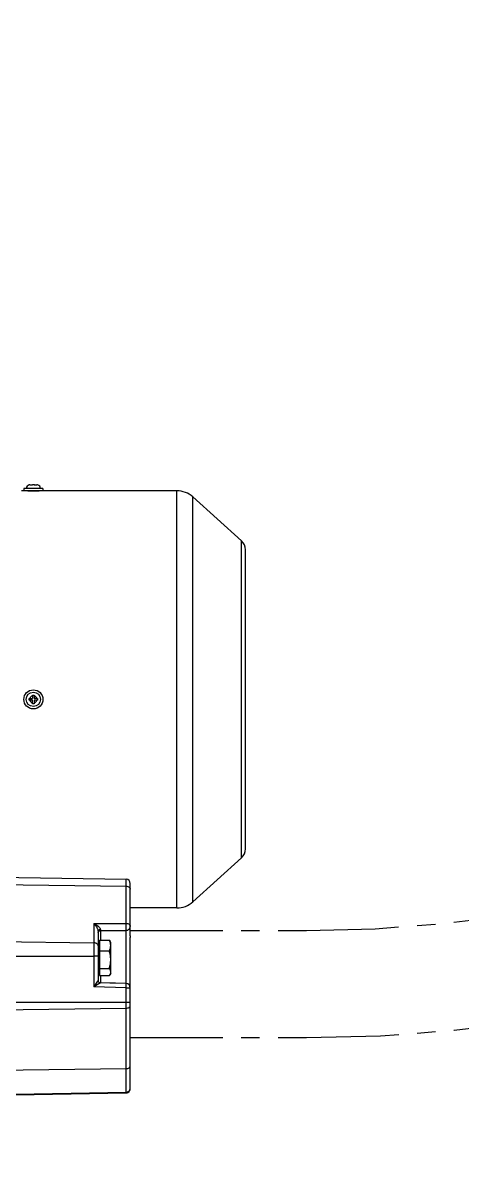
# Model space of a CAD drawing. Header units: millimetres. Extents: x -6 to 705, y -10 to 538.
# Drawn here: x 199.38 to 205.32, y 212.76 to 228.08 of the extents above; entities that cross this region are included whole.
import ezdxf

# ---------------------------------------------------------------- set-up
doc = ezdxf.new("R2010")
doc.units = ezdxf.units.MM
doc.linetypes.add('CENTER', pattern=[2, 1.25, -0.25, 0.25, -0.25])
doc.layers.add('02___PRT_ALL_AXES', color=7, linetype='Continuous')
doc.layers.add('3_ALL_AXES', color=7, linetype='Continuous')

msp = doc.modelspace()

# ---------------------------------------------------------------- linework, layer by layer
at = {"color": 8, "linetype": 'Continuous', "lineweight": -3}
for p, q in [((199.464, 221.823), (199.464, 221.823)), ((199.474, 221.824), (199.507, 221.824)), ((199.507, 221.822), (199.507, 221.824)), ((199.533, 221.824), (199.533, 221.822)), ((199.533, 221.824), (199.567, 221.824)), ((199.577, 221.823), (199.577, 221.823)), ((201.461, 216.098), (201.461, 221.743)), ((202.338, 221.065), (201.677, 221.66)), ((201.677, 216.181), (201.677, 221.66)), ((202.338, 216.776), (202.338, 221.065)), ((202.391, 216.896), (202.391, 220.946)), ((199.464, 218.908), (199.464, 218.934)), ((199.464, 218.934), (199.507, 218.934)), ((199.507, 218.908), (199.464, 218.908)), ((199.507, 218.979), (199.507, 218.934)), ((199.507, 218.979), (199.533, 218.979)), ((199.507, 218.862), (199.507, 218.908)), ((199.533, 218.979), (199.533, 218.934)), ((199.577, 218.934), (199.533, 218.934)), ((199.533, 218.908), (199.533, 218.862)), ((199.577, 218.908), (199.533, 218.908)), ((199.577, 218.934), (199.577, 218.908)), ((199.533, 218.862), (199.507, 218.862)), ((202.338, 216.776), (201.677, 216.181)), ((194.482, 216.596), (200.776, 216.486)), ((194.482, 216.472), (200.776, 216.393)), ((200.776, 215.889), (200.776, 216.486)), ((200.831, 215.719), (200.831, 216.43)), ((200.34, 215.886), (200.776, 215.889)), ((200.34, 215.886), (200.34, 215.032)), ((194.482, 215.701), (200.34, 215.627)), ((200.396, 215.786), (200.396, 215.117)), ((200.427, 215.808), (200.427, 215.792)), ((200.427, 215.792), (200.776, 215.795)), ((200.427, 215.792), (200.427, 215.663)), ((200.776, 215.075), (200.776, 215.795)), ((200.831, 215.719), (200.831, 215.697)), ((200.831, 213.652), (200.831, 215.697)), ((194.461, 215.447), (200.34, 215.446)), ((200.389, 215.107), (200.34, 215.032)), ((200.427, 215.085), (200.34, 215.032)), ((200.396, 215.117), (200.389, 215.107)), ((200.427, 215.182), (200.427, 215.085)), ((200.427, 215.085), (200.427, 215.085)), ((200.556, 215.082), (200.427, 215.085)), ((200.776, 215.075), (200.776, 215.075)), ((200.776, 215.019), (200.34, 215.032)), ((200.776, 213.596), (200.776, 215.019)), ((194.461, 214.822), (200.776, 214.821)), ((194.482, 214.665), (200.776, 214.741)), ((198.277, 213.893), (200.776, 213.923)), ((198.277, 213.562), (200.776, 213.606)), ((198.28, 213.552), (200.776, 213.596))]:
    msp.add_line(p, q, dxfattribs=at)
at = {"color": 8, "linetype": 'CENTER'}
for points in [[(200.831, 215.793), (203.213, 215.793, 0.201165), (216.442, 221.341), (216.5, 221.4, -0.201165), (231.799, 227.815), (248.02, 227.815, -0.303837), (266.425, 215.116, -0.223517)], [(200.831, 214.343), (203.213, 214.343, 0.201165), (217.477, 220.324), (217.535, 220.383, -0.201165), (231.799, 226.364), (247.977, 226.364, -0.289575), (264.982, 215.116)]]:
    msp.add_lwpolyline(points, format="xyb", dxfattribs=at)
at = {"color": 8, "linetype": 'Continuous', "lineweight": -3}
msp.add_lwpolyline([(200.776, 215.075), (200.633, 215.079), (200.556, 215.082)], dxfattribs=at)
at = {"color": 1}
msp.add_circle((211.123, 217.228), 28.822, dxfattribs=at)
at = {"color": 8, "linetype": 'Continuous', "lineweight": -3}
msp.add_circle((199.52, 218.921), 0.0968, dxfattribs=at)
for centre, radius, start, end in [((199.472, 221.775), 0.0484, 99.5941, 180), ((199.473, 221.773), 0.0506, 97.3691, 101.0657), ((199.474, 221.773), 0.0511, 93.6748, 97.3677), ((199.474, 221.772), 0.0517, 89.9964, 93.6731), ((199.52, 221.576), 0.247, 89.9207, 92.9171), ((199.521, 221.576), 0.247, 87.0829, 90.0793), ((199.567, 221.772), 0.0517, 86.3269, 90.0036), ((199.567, 221.773), 0.0511, 82.6323, 86.3252), ((199.567, 221.773), 0.0506, 78.9343, 82.6309), ((199.569, 221.775), 0.0484, 0, 80.4059), ((201.461, 221.421), 0.323, 48, 90), ((202.23, 220.946), 0.161, 0, 48), ((199.52, 218.921), 0.0484, 105.466, 164.534), ((199.52, 218.921), 0.0484, 195.466, 254.534), ((199.52, 218.921), 0.0484, 15.466, 74.534), ((199.52, 218.921), 0.0484, 285.466, 344.534), ((202.23, 216.896), 0.161, 312, 0), ((200.775, 216.43), 0.0564, 0, 89), ((201.461, 216.421), 0.323, 270, 312), ((200.428, 215.117), 0.0323, 180.0008, 268.3519), ((200.775, 215.019), 0.0564, 359.9994, 88.3983), ((200.775, 213.652), 0.0564, 271, 360), ((200.775, 213.662), 0.0564, 270.995, 350.0522), ((200.775, 213.652), 0.0565, 271.0413, 281.2426), ((200.774, 213.653), 0.0572, 281.2219, 284.2532), ((200.775, 213.653), 0.0567, 284.2453, 291.4458), ((200.775, 213.652), 0.0558, 291.4606, 294.9795), ((200.775, 213.652), 0.0563, 294.9929, 302.233), ((200.774, 213.653), 0.0567, 302.2289, 305.3052), ((200.774, 213.653), 0.0569, 305.3849, 325.601), ((200.774, 213.653), 0.0567, 325.6808, 328.7987), ((200.775, 213.652), 0.0563, 328.7947, 335.9773), ((200.775, 213.652), 0.0557, 335.9906, 339.5672), ((200.774, 213.652), 0.0567, 339.5815, 346.6922), ((200.775, 213.662), 0.0564, 350.001, 359.9603), ((200.775, 213.652), 0.0564, 349.7833, 359.9589), ((200.774, 213.653), 0.0571, 346.6844, 349.804)]:
    msp.add_arc(centre, radius, start, end, dxfattribs=at)
for points, knots in [([(200.776, 216.393), (200.783, 216.393), (200.797, 216.39), (200.815, 216.382), (200.828, 216.369), (200.831, 216.357), (200.831, 216.352)], [0, 0, 0, 0, 0.285438, 0.551229, 0.787273, 1, 1, 1, 1]), ([(200.34, 215.886), (200.349, 215.882), (200.368, 215.873), (200.389, 215.858), (200.405, 215.845), (200.416, 215.833), (200.424, 215.821), (200.427, 215.812), (200.427, 215.808)], [0, 0, 0, 0, 0.248824, 0.50663, 0.637515, 0.767568, 0.892009, 1, 1, 1, 1]), ([(200.34, 215.886), (200.346, 215.88), (200.358, 215.865), (200.372, 215.846), (200.382, 215.828), (200.389, 215.814), (200.394, 215.8), (200.396, 215.79), (200.396, 215.786)], [0, 0, 0, 0, 0.22922, 0.479761, 0.612296, 0.748118, 0.882365, 1, 1, 1, 1]), ([(200.776, 215.889), (200.783, 215.889), (200.797, 215.887), (200.815, 215.879), (200.826, 215.867), (200.83, 215.856), (200.831, 215.851), (200.831, 215.848)], [0, 0, 0, 0, 0.284965, 0.550242, 0.78585, 0.894707, 1, 1, 1, 1]), ([(200.776, 215.795), (200.776, 215.797), (200.776, 215.802), (200.776, 215.816), (200.777, 215.837), (200.776, 215.864), (200.776, 215.881), (200.776, 215.889)], [0, 0, 0, 0, 0.067713, 0.168054, 0.438485, 0.741803, 1, 1, 1, 1]), ([(200.776, 215.795), (200.783, 215.795), (200.797, 215.798), (200.816, 215.81), (200.828, 215.827), (200.831, 215.842), (200.831, 215.848)], [0, 0, 0, 0, 0.256619, 0.509287, 0.756596, 1, 1, 1, 1]), ([(200.396, 215.786), (200.396, 215.789), (200.398, 215.795), (200.405, 215.802), (200.415, 215.806), (200.423, 215.808), (200.427, 215.808)], [0, 0, 0, 0, 0.204837, 0.438213, 0.70731, 1, 1, 1, 1]), ([(200.396, 215.767), (200.397, 215.771), (200.4, 215.777), (200.407, 215.785), (200.416, 215.791), (200.424, 215.792), (200.427, 215.792)], [0, 0, 0, 0, 0.245063, 0.493185, 0.745407, 1, 1, 1, 1]), ([(200.396, 215.586), (200.396, 215.591), (200.392, 215.602), (200.379, 215.616), (200.361, 215.624), (200.347, 215.627), (200.34, 215.627)], [0, 0, 0, 0, 0.212727, 0.448771, 0.714562, 1, 1, 1, 1]), ([(200.396, 215.445), (200.396, 215.445), (200.395, 215.445), (200.395, 215.445), (200.395, 215.445), (200.394, 215.446), (200.393, 215.446), (200.391, 215.446), (200.389, 215.446), (200.386, 215.446), (200.383, 215.446), (200.378, 215.446), (200.371, 215.446), (200.361, 215.446), (200.351, 215.446), (200.344, 215.446), (200.34, 215.446)], [0, 0, 0, 0, 0.001283, 0.004923, 0.010935, 0.019303, 0.043025, 0.075919, 0.117751, 0.168054, 0.2263, 0.291961, 0.443155, 0.616074, 0.804419, 1, 1, 1, 1]), ([(200.776, 215.019), (200.776, 215.023), (200.776, 215.03), (200.776, 215.041), (200.776, 215.05), (200.776, 215.057), (200.776, 215.062), (200.776, 215.066), (200.776, 215.069), (200.776, 215.071), (200.776, 215.073), (200.776, 215.074), (200.776, 215.075), (200.776, 215.075), (200.776, 215.075), (200.776, 215.075), (200.776, 215.075)], [0, 0, 0, 0, 0.194857, 0.38248, 0.555004, 0.706134, 0.771907, 0.830307, 0.880715, 0.922675, 0.955846, 0.979895, 0.988411, 0.994578, 0.998406, 1, 1, 1, 1]), ([(200.776, 215.019), (200.779, 215.019), (200.786, 215.019), (200.797, 215.019), (200.806, 215.019), (200.813, 215.019), (200.818, 215.019), (200.822, 215.019), (200.824, 215.019), (200.827, 215.019), (200.829, 215.019), (200.83, 215.019), (200.83, 215.019), (200.831, 215.019), (200.831, 215.019), (200.831, 215.019), (200.831, 215.019)], [0, 0, 0, 0, 0.1959, 0.384297, 0.557207, 0.708384, 0.774068, 0.832316, 0.882523, 0.92424, 0.957113, 0.980802, 0.989136, 0.995114, 0.998727, 1, 1, 1, 1]), ([(200.776, 214.821), (200.779, 214.821), (200.786, 214.821), (200.797, 214.821), (200.806, 214.821), (200.813, 214.821), (200.818, 214.821), (200.822, 214.821), (200.824, 214.821), (200.827, 214.821), (200.829, 214.821), (200.83, 214.821), (200.83, 214.821), (200.831, 214.821), (200.831, 214.821), (200.831, 214.821), (200.831, 214.821)], [0, 0, 0, 0, 0.195581, 0.383926, 0.556845, 0.708039, 0.7737, 0.831946, 0.882249, 0.924081, 0.956975, 0.980697, 0.989065, 0.995077, 0.998717, 1, 1, 1, 1]), ([(200.776, 214.741), (200.783, 214.741), (200.797, 214.743), (200.815, 214.751), (200.826, 214.762), (200.83, 214.772), (200.831, 214.777), (200.831, 214.78)], [0, 0, 0, 0, 0.290251, 0.558171, 0.791838, 0.898112, 1, 1, 1, 1]), ([(200.776, 213.923), (200.783, 213.923), (200.797, 213.925), (200.815, 213.933), (200.826, 213.944), (200.83, 213.954), (200.831, 213.96), (200.831, 213.962)], [0, 0, 0, 0, 0.290251, 0.558171, 0.791838, 0.898112, 1, 1, 1, 1])]:
    msp.add_open_spline(points, degree=3, knots=knots, dxfattribs=at)
at = {"layer": '02___PRT_ALL_AXES', "color": 8, "linetype": 'Continuous', "lineweight": -3}
for p, q in [((201.461, 221.743), (199.359, 221.743)), ((199.391, 221.775), (199.391, 221.743)), ((199.649, 221.775), (199.391, 221.775)), ((199.649, 221.775), (199.649, 221.743)), ((202.338, 221.065), (201.677, 221.66)), ((202.338, 216.776), (201.677, 216.181)), ((201.461, 216.098), (200.831, 216.098))]:
    msp.add_line(p, q, dxfattribs=at)
msp.add_circle((199.52, 218.921), 0.129, dxfattribs=at)
for centre, radius, start, end in [((199.519, 224.52), 2.778, 268.4386, 268.6796), ((199.52, 224.568), 2.826, 268.6781, 269.9991), ((199.52, 224.567), 2.825, 270.0006, 271.3106), ((199.521, 224.535), 2.793, 271.3093, 271.5728)]:
    msp.add_arc(centre, radius, start, end, dxfattribs=at)
at = {"layer": '3_ALL_AXES', "color": 8, "linetype": 'Continuous', "lineweight": -3}
for p, q in [((200.417, 215.663), (200.417, 215.182)), ((200.417, 215.663), (200.548, 215.663)), ((200.396, 215.611), (200.417, 215.632)), ((200.417, 215.519), (200.548, 215.519)), ((200.567, 215.632), (200.555, 215.652)), ((200.567, 215.213), (200.567, 215.632)), ((200.396, 215.234), (200.417, 215.213)), ((200.417, 215.278), (200.548, 215.278)), ((200.567, 215.213), (200.555, 215.193)), ((200.417, 215.182), (200.548, 215.182))]:
    msp.add_line(p, q, dxfattribs=at)
for points, knots in [([(200.548, 215.663), (200.549, 215.662), (200.551, 215.658), (200.554, 215.654), (200.556, 215.651)], [0, 0, 0, 0, 0.254848, 1, 1, 1, 1]), ([(200.567, 215.591), (200.567, 215.603), (200.563, 215.628), (200.553, 215.651), (200.548, 215.663)], [0, 0, 0, 0, 0.49062, 1, 1, 1, 1]), ([(200.548, 215.519), (200.553, 215.53), (200.563, 215.554), (200.567, 215.579), (200.567, 215.591)], [0, 0, 0, 0, 0.509382, 1, 1, 1, 1]), ([(200.567, 215.399), (200.567, 215.419), (200.563, 215.46), (200.554, 215.499), (200.548, 215.519)], [0, 0, 0, 0, 0.49985, 1, 1, 1, 1]), ([(200.548, 215.278), (200.554, 215.298), (200.563, 215.338), (200.567, 215.378), (200.567, 215.399)], [0, 0, 0, 0, 0.500151, 1, 1, 1, 1]), ([(200.567, 215.23), (200.567, 215.234), (200.566, 215.243), (200.562, 215.255), (200.556, 215.267), (200.551, 215.275), (200.548, 215.278)], [0, 0, 0, 0, 0.233988, 0.475945, 0.730806, 1, 1, 1, 1]), ([(200.556, 215.194), (200.559, 215.199), (200.564, 215.211), (200.567, 215.224), (200.567, 215.23)], [0, 0, 0, 0, 0.516507, 1, 1, 1, 1]), ([(200.548, 215.182), (200.549, 215.183), (200.551, 215.187), (200.554, 215.191), (200.556, 215.194)], [0, 0, 0, 0, 0.254848, 1, 1, 1, 1])]:
    msp.add_open_spline(points, degree=3, knots=knots, dxfattribs=at)

doc.saveas('drawing.dxf')
